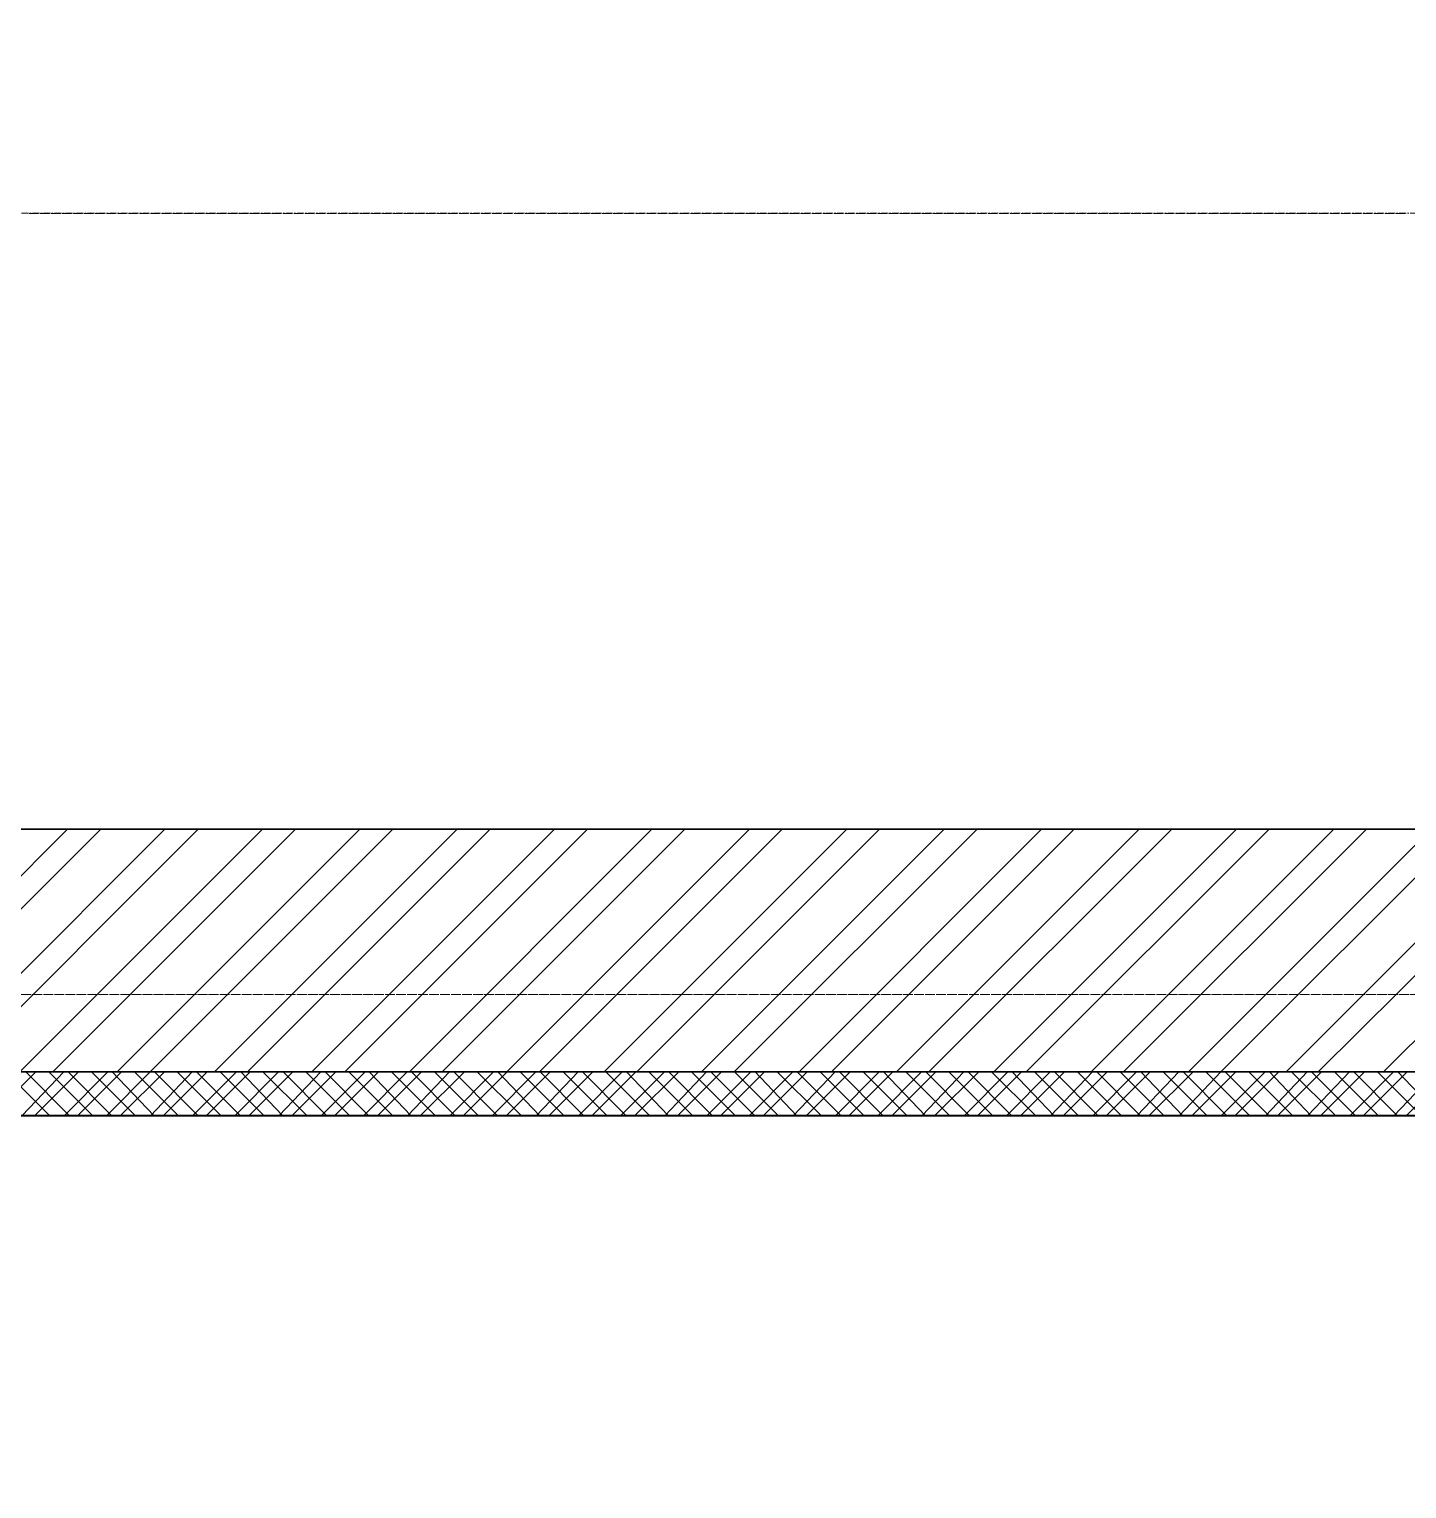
# Model space of a CAD drawing. Header units: millimetres. Extents: x -10178924 to 11692288, y -947381 to 58396.
# Drawn here: x 743843 to 747018, y -814179 to -810816 of the extents above; entities that cross this region are included whole.
import ezdxf

# ---------------------------------------------------------------- set-up
doc = ezdxf.new("R2010")
doc.units = ezdxf.units.MM
doc.linetypes.add('осевая', pattern=[50.8, 31.75, -6.35, 6.35, -6.35])
doc.layers.add('PDF _Отделка СТЕН', color=6, linetype='Continuous')
doc.layers.add('PDF _Стены.1', color=7, linetype='Continuous')
doc.layers.add('PDF _Размеры осевые', color=7, linetype='Continuous', true_color=0x5d6970)
doc.layers.add('PDF _штриховка', color=7, linetype='Continuous', true_color=0x95834a)
for name, color, linetype, lineweight in [('Отделка СТЕН', 6, 'Continuous', 13), ('Размеры осевые', 153, 'Continuous', 9), ('Стены.1', 7, 'Continuous', 25), ('ШТРИХОВКА', 252, 'Continuous', 15)]:
    doc.layers.add(name, color=color, linetype=linetype, lineweight=lineweight)

# ---------------------------------------------------------------- blocks, each defined once
blk = doc.blocks.new('A$C5282721b')
at = {"layer": 'Отделка СТЕН', "true_color": 0x000000, "transparency": 33554687}
h = blk.add_hatch(dxfattribs=at)
h.set_pattern_fill('ANSI37', color=18, scale=22, angle=-90)
h.set_pattern_definition([(315, (-17446.33, 108538.816), (49.39141, 49.39141), []), (45, (-17446.33, 108538.816), (-49.39141, 49.39141), [])])
h.paths.add_polyline_path([(26592.373, -32428.119), (25753.823, -32428.119), (17403.142, -32428.119), (17403.142, -38395.958), (26591.954, -38400.464), (26591.961, -38300.463), (17503.142, -38296.007), (17503.142, -32528.119), (25753.823, -32528.119), (26592.366, -32528.119)])
h.paths.add_polyline_path([(28638.33, -32428.119), (27792.557, -32428.119), (26592.373, -32428.119), (26592.366, -32528.119), (28638.33, -32528.119)])
h.paths.add_polyline_path([(36484.836, -38082.681), (36383.118, -38082.906), (36381.494, -38305.263), (26591.961, -38300.463), (26591.954, -38400.464), (36480.32, -38405.312)])
at = {"layer": 'ШТРИХОВКА', "ltscale": 100, "true_color": 0x000000, "transparency": 33554687}
h = blk.add_hatch(dxfattribs=at)
h.set_pattern_fill('ANSI31', color=18, scale=50)
h.set_pattern_definition([(45, (-79853.19, 25128.16), (-112.2532, 112.2532), [])])
edge = h.paths.add_edge_path()
edge.add_line((36498.921, -37009.188), (36898.882, -37014.787))
edge.add_line((36898.882, -37014.787), (36964.029, -32428.119))
edge.add_line((36964.029, -32428.119), (37032.722, -32428.119))
edge.add_line((37032.722, -32428.119), (37032.722, -30586.036))
edge.add_line((37032.722, -30586.036), (38904.657, -30586.036))
edge.add_line((38904.657, -30586.036), (38902.425, -30898.17))
edge.add_line((38902.425, -30898.17), (39152.455, -30898.17))
edge.add_line((39152.455, -30898.17), (39154.793, -30586.036))
edge.add_line((39154.793, -30586.036), (41035.118, -30586.036))
edge.add_line((41035.118, -30586.036), (41035.118, -30412.839))
edge.add_line((41035.118, -30412.839), (41035.118, -30026.036))
edge.add_line((41035.118, -30026.036), (36472.722, -30026.036))
edge.add_line((36472.722, -30026.036), (36472.722, -31868.119))
edge.add_line((36472.722, -31868.119), (30542.101, -31868.119))
edge.add_line((30542.101, -31868.119), (30542.101, -32424.051))
edge.add_line((30542.101, -32424.051), (36563.99, -32428.119))
edge.add_line((36563.99, -32428.119), (36498.921, -37066.477))
h.paths.add_polyline_path([(25192.811, -31868.119), (17563.142, -31868.119), (17563.142, -30066.63), (12841.199, -30066.63), (12841.199, -31868.119), (7024.898, -31868.119), (7024.898, -31969.641), (7024.898, -32428.119), (13001.199, -32428.119), (13001.199, -38443.071), (10379.676, -38473.857), (10379.676, -38873.885), (13001.199, -38843.098), (13401.199, -38838.401), (13401.199, -32428.119), (13401.199, -30626.63), (17003.142, -30626.63), (17003.142, -32428.119), (17003.142, -38795.762), (36871.442, -38820.294), (36872.104, -38529.718), (36884.044, -38081.988), (36484.836, -38082.681), (36480.32, -38405.312), (17403.142, -38395.958), (17403.142, -32428.119), (25753.823, -32428.119), (25753.823, -31968.119)])
at = {"layer": 'Размеры осевые', "color": 251, "linetype": 'осевая', "ltscale": 0.5, "transparency": 33554687}
for p, q in [((-9750, -30450), (44700, -30450)), ((-9750, -32250), (62308.109, -32250)), ((-9718.727, -32250), (61848.609, -32250)), ((-9718.727, -32250), (61848.609, -32250))]:
    blk.add_line(p, q, dxfattribs=at)
at = {"layer": 'Стены.1', "color": 18, "linetype": 'Continuous', "true_color": 0x000000, "transparency": 33554687, "flags": 128}
for points in [[(17563.142, -31868.119), (25192.811, -31868.119)], [(17403.142, -32428.119), (25753.823, -32428.119)], [(17503.142, -32528.119), (25753.823, -32528.119)]]:
    blk.add_lwpolyline(points, dxfattribs=at)

msp = doc.modelspace()

# ---------------------------------------------------------------- linework, layer by layer
at = {"layer": 'PDF _Отделка СТЕН', "lineweight": 13}
for points in [[(743825.9, -813319.6), (743923.3, -813218)], [(743834.4, -813218), (743936, -813319.6)], [(743923.3, -813319.6), (744024.9, -813218)], [(743931.8, -813218), (744033.4, -813319.6)], [(744020.7, -813319.6), (744122.3, -813218)], [(744033.4, -813218), (744130.7, -813319.6)], [(744122.3, -813319.6), (744219.6, -813218)], [(744130.7, -813218), (744232.3, -813319.6)], [(744219.6, -813319.6), (744321.2, -813218)], [(744228.1, -813218), (744329.7, -813319.6)], [(744317, -813319.6), (744418.6, -813218)], [(744329.7, -813218), (744427.1, -813319.6)], [(744418.6, -813319.6), (744516, -813218)], [(744427.1, -813218), (744528.7, -813319.6)], [(744516, -813319.6), (744617.6, -813218)], [(744524.4, -813218), (744626, -813319.6)], [(744613.3, -813319.6), (744714.9, -813218)], [(744626, -813218), (744723.4, -813319.6)], [(744714.9, -813319.6), (744812.3, -813218)], [(744723.4, -813218), (744825, -813319.6)], [(744812.3, -813319.6), (744913.9, -813218)], [(744820.8, -813218), (744922.4, -813319.6)], [(744909.7, -813319.6), (745011.3, -813218)], [(744922.4, -813218), (745019.7, -813319.6)], [(745011.3, -813319.6), (745108.6, -813218)], [(745019.7, -813218), (745121.3, -813319.6)], [(745108.6, -813319.6), (745210.2, -813218)], [(745117.1, -813218), (745218.7, -813319.6)], [(745206, -813319.6), (745307.6, -813218)], [(745218.7, -813218), (745316.1, -813319.6)], [(745307.6, -813319.6), (745405, -813218)], [(745316.1, -813218), (745417.7, -813319.6)], [(745405, -813319.6), (745506.6, -813218)], [(745413.4, -813218), (745515, -813319.6)], [(745502.3, -813319.6), (745603.9, -813218)], [(745515, -813218), (745612.4, -813319.6)], [(745603.9, -813319.6), (745701.3, -813218)], [(745612.4, -813218), (745714, -813319.6)], [(745701.3, -813319.6), (745802.9, -813218)], [(745709.8, -813218), (745811.4, -813319.6)], [(745798.7, -813319.6), (745900.3, -813218)], [(745811.4, -813218), (745908.7, -813319.6)], [(745900.3, -813319.6), (745997.6, -813218)], [(745908.8, -813218), (746010.3, -813319.6)], [(745997.7, -813319.6), (746099.2, -813218)], [(746006.1, -813218), (746107.7, -813319.6)], [(746095, -813319.6), (746196.6, -813218)], [(746107.7, -813218), (746205.1, -813319.6)], [(746196.6, -813319.6), (746294, -813218)], [(746205.1, -813218), (746306.7, -813319.6)], [(746294, -813319.6), (746395.6, -813218)], [(746302.5, -813218), (746404.1, -813319.6)], [(746395.6, -813319.6), (746492.9, -813218)], [(746404.1, -813218), (746501.4, -813319.6)], [(746493, -813319.6), (746590.3, -813218)], [(746501.4, -813218), (746603, -813319.6)], [(746590.3, -813319.6), (746691.9, -813218)], [(746598.8, -813218), (746700.4, -813319.6)], [(746691.9, -813319.6), (746789.3, -813218)], [(746700.4, -813218), (746797.8, -813319.6)], [(746789.3, -813319.6), (746886.7, -813218)], [(746797.8, -813218), (746899.4, -813319.6)], [(746886.7, -813319.6), (746988.3, -813218)], [(746895.1, -813218), (746996.7, -813319.6)], [(746988.3, -813319.6), (747085.6, -813218)], [(746996.7, -813218), (747094.1, -813319.6)]]:
    msp.add_lwpolyline(points, dxfattribs=at)
at = {"layer": 'PDF _Размеры осевые', "lineweight": 9}
for points in [[(743842.9, -811241), (743847.1, -811241), (743864, -811241)], [(743868.3, -811241), (743872.5, -811241), (743889.4, -811241)], [(743893.7, -811241), (743897.9, -811241), (743914.8, -811241)], [(743919.1, -811241), (743923.3, -811241), (743940.2, -811241)], [(743944.5, -811241), (743948.7, -811241), (743965.6, -811241)], [(743969.9, -811241), (743974.1, -811241), (743991, -811241)], [(743995.3, -811241), (743999.5, -811241), (744016.4, -811241)], [(744020.7, -811241), (744024.9, -811241), (744041.8, -811241)], [(744046.1, -811241), (744050.3, -811241), (744067.2, -811241)], [(744071.5, -811241), (744075.7, -811241), (744092.6, -811241)], [(744096.9, -811241), (744101.1, -811241), (744118, -811241)], [(744122.3, -811241), (744126.5, -811241), (744143.4, -811241)], [(744147.7, -811241), (744151.9, -811241), (744168.8, -811241)], [(744173.1, -811241), (744177.3, -811241), (744194.2, -811241)], [(744198.5, -811241), (744202.7, -811241), (744219.6, -811241)], [(744223.9, -811241), (744228.1, -811241), (744245, -811241)], [(744249.3, -811241), (744253.5, -811241), (744270.4, -811241)], [(744274.7, -811241), (744278.9, -811241), (744295.8, -811241)], [(744300.1, -811241), (744304.3, -811241), (744321.2, -811241)], [(744325.5, -811241), (744329.7, -811241), (744346.6, -811241)], [(744350.9, -811241), (744355.1, -811241), (744372, -811241)], [(744376.3, -811241), (744380.5, -811241), (744397.4, -811241)], [(744401.7, -811241), (744405.9, -811241), (744422.8, -811241)], [(744427.1, -811241), (744431.3, -811241), (744448.2, -811241)], [(744452.5, -811241), (744456.7, -811241), (744473.6, -811241)], [(744477.9, -811241), (744482.1, -811241), (744499, -811241)], [(744503.3, -811241), (744507.5, -811241), (744524.4, -811241)], [(744528.7, -811241), (744532.9, -811241), (744549.8, -811241)], [(744554.1, -811241), (744558.3, -811241), (744575.2, -811241)], [(744579.5, -811241), (744583.7, -811241), (744600.6, -811241)], [(744604.9, -811241), (744609.1, -811241), (744626, -811241)], [(744630.3, -811241), (744634.5, -811241), (744651.4, -811241)], [(744655.7, -811241), (744659.9, -811241), (744676.8, -811241)], [(744681.1, -811241), (744685.3, -811241), (744702.2, -811241)], [(744706.5, -811241), (744710.7, -811241), (744727.6, -811241)], [(744731.9, -811241), (744736.1, -811241), (744753, -811241)], [(744757.3, -811241), (744761.5, -811241), (744778.4, -811241)], [(744782.7, -811241), (744786.9, -811241), (744803.8, -811241)], [(744808.1, -811241), (744812.3, -811241), (744829.2, -811241)], [(744833.5, -811241), (744837.7, -811241), (744854.6, -811241)], [(744858.9, -811241), (744863.1, -811241), (744880, -811241)], [(744884.3, -811241), (744888.5, -811241), (744905.4, -811241)], [(744909.7, -811241), (744913.9, -811241), (744930.8, -811241)], [(744935.1, -811241), (744939.3, -811241), (744956.2, -811241)], [(744960.5, -811241), (744964.7, -811241), (744981.6, -811241)], [(744985.9, -811241), (744990.1, -811241), (745007, -811241)], [(745011.3, -811241), (745015.5, -811241), (745032.4, -811241)], [(745036.7, -811241), (745040.9, -811241), (745057.8, -811241)], [(745062.1, -811241), (745066.3, -811241), (745083.2, -811241)], [(745087.5, -811241), (745091.7, -811241), (745108.6, -811241)], [(745112.9, -811241), (745117.1, -811241), (745134, -811241)], [(745138.3, -811241), (745142.5, -811241), (745159.4, -811241)], [(745163.7, -811241), (745167.9, -811241), (745184.8, -811241)], [(745189.1, -811241), (745193.3, -811241), (745210.2, -811241)], [(745214.5, -811241), (745218.7, -811241), (745235.6, -811241)], [(745239.9, -811241), (745244.1, -811241), (745261, -811241)], [(745265.3, -811241), (745269.5, -811241), (745286.4, -811241)], [(745290.7, -811241), (745294.9, -811241), (745311.8, -811241)], [(745316.1, -811241), (745320.3, -811241), (745337.2, -811241)], [(745341.5, -811241), (745345.7, -811241), (745362.6, -811241)], [(745366.9, -811241), (745371.1, -811241), (745388, -811241)], [(745392.3, -811241), (745396.5, -811241), (745413.4, -811241)], [(745417.7, -811241), (745421.9, -811241), (745438.8, -811241)], [(745443.1, -811241), (745447.3, -811241), (745464.2, -811241)], [(745468.5, -811241), (745472.7, -811241), (745489.6, -811241)], [(745493.9, -811241), (745498.1, -811241), (745515, -811241)], [(745519.3, -811241), (745523.5, -811241), (745540.4, -811241)], [(745544.7, -811241), (745548.9, -811241), (745565.8, -811241)], [(745570.1, -811241), (745574.3, -811241), (745591.2, -811241)], [(745595.5, -811241), (745599.7, -811241), (745616.6, -811241)], [(745620.9, -811241), (745625.1, -811241), (745642, -811241)], [(745646.3, -811241), (745650.5, -811241), (745667.4, -811241)], [(745671.7, -811241), (745675.9, -811241), (745692.8, -811241)], [(745697.1, -811241), (745701.3, -811241), (745718.2, -811241)], [(745722.5, -811241), (745726.7, -811241), (745743.6, -811241)], [(745747.9, -811241), (745752.1, -811241), (745769.1, -811241)], [(745773.3, -811241), (745777.5, -811241), (745794.4, -811241)], [(745798.7, -811241), (745802.9, -811241), (745819.8, -811241)], [(745824.1, -811241), (745828.3, -811241), (745845.2, -811241)], [(745849.5, -811241), (745853.7, -811241), (745870.6, -811241)], [(745874.9, -811241), (745879.1, -811241), (745896.1, -811241)], [(745900.3, -811241), (745904.5, -811241), (745921.4, -811241)], [(745925.7, -811241), (745929.9, -811241), (745946.8, -811241)], [(745951.1, -811241), (745955.3, -811241), (745972.2, -811241)], [(745976.5, -811241), (745980.7, -811241), (745997.7, -811241)], [(746001.9, -811241), (746006.1, -811241), (746023.1, -811241)], [(746027.3, -811241), (746031.5, -811241), (746048.4, -811241)], [(746052.7, -811241), (746056.9, -811241), (746073.8, -811241)], [(746078.1, -811241), (746082.3, -811241), (746099.2, -811241)], [(746103.5, -811241), (746107.7, -811241), (746124.7, -811241)], [(746128.9, -811241), (746133.1, -811241), (746150.1, -811241)], [(746154.3, -811241), (746158.5, -811241), (746175.4, -811241)], [(746179.7, -811241), (746183.9, -811241), (746200.9, -811241)], [(746205.1, -811241), (746209.3, -811241), (746226.3, -811241)], [(746230.5, -811241), (746234.7, -811241), (746251.7, -811241)], [(746255.9, -811241), (746260.1, -811241), (746277.1, -811241)], [(746281.3, -811241), (746285.5, -811241), (746302.5, -811241)], [(746306.7, -811241), (746310.9, -811241), (746327.9, -811241)], [(746332.1, -811241), (746336.3, -811241), (746353.3, -811241)], [(746357.5, -811241), (746361.7, -811241), (746378.7, -811241)], [(746382.9, -811241), (746387.1, -811241), (746404.1, -811241)], [(746408.3, -811241), (746412.5, -811241), (746429.5, -811241)], [(746433.7, -811241), (746437.9, -811241), (746454.9, -811241)], [(746459.1, -811241), (746463.3, -811241), (746480.3, -811241)], [(746484.5, -811241), (746488.7, -811241), (746505.7, -811241)], [(746509.9, -811241), (746514.1, -811241), (746531.1, -811241)], [(746535.3, -811241), (746539.5, -811241), (746556.5, -811241)], [(746560.7, -811241), (746564.9, -811241), (746581.9, -811241)], [(746586.1, -811241), (746590.3, -811241), (746607.3, -811241)], [(746611.5, -811241), (746615.7, -811241), (746632.7, -811241)], [(746636.9, -811241), (746641.1, -811241), (746658.1, -811241)], [(746662.3, -811241), (746666.5, -811241), (746683.5, -811241)], [(746687.7, -811241), (746691.9, -811241), (746708.9, -811241)], [(746713.1, -811241), (746717.3, -811241), (746734.3, -811241)], [(746738.5, -811241), (746742.7, -811241), (746759.7, -811241)], [(746763.9, -811241), (746768.1, -811241), (746785.1, -811241)], [(746789.3, -811241), (746793.5, -811241), (746810.5, -811241)], [(746814.7, -811241), (746818.9, -811241), (746835.9, -811241)], [(746840.1, -811241), (746844.3, -811241), (746861.3, -811241)], [(746865.5, -811241), (746869.7, -811241), (746886.7, -811241)], [(746890.9, -811241), (746895.1, -811241), (746912.1, -811241)], [(746916.3, -811241), (746920.5, -811241), (746937.5, -811241)], [(746941.7, -811241), (746945.9, -811241), (746962.9, -811241)], [(746967.1, -811241), (746971.3, -811241), (746988.3, -811241)], [(746992.5, -811241), (746996.7, -811241), (747013.7, -811241)], [(743847.1, -813040.2), (743847.1, -813040.2)], [(743851.3, -813040.2), (743868.3, -813040.2)], [(743872.5, -813040.2), (743872.5, -813040.2)], [(743876.7, -813040.2), (743893.7, -813040.2)], [(743897.9, -813040.2), (743897.9, -813040.2)], [(743902.1, -813040.2), (743919.1, -813040.2)], [(743923.3, -813040.2), (743923.3, -813040.2)], [(743927.5, -813040.2), (743944.5, -813040.2)], [(743948.7, -813040.2), (743948.7, -813040.2)], [(743952.9, -813040.2), (743969.9, -813040.2)], [(743974.1, -813040.2), (743974.1, -813040.2)], [(743978.3, -813040.2), (743995.3, -813040.2)], [(743999.5, -813040.2), (743999.5, -813040.2)], [(744003.7, -813040.2), (744020.7, -813040.2)], [(744024.9, -813040.2), (744024.9, -813040.2)], [(744029.1, -813040.2), (744046.1, -813040.2)], [(744050.3, -813040.2), (744050.3, -813040.2)], [(744054.5, -813040.2), (744071.5, -813040.2)], [(744075.7, -813040.2), (744075.7, -813040.2)], [(744079.9, -813040.2), (744096.9, -813040.2)], [(744101.1, -813040.2), (744101.1, -813040.2)], [(744105.3, -813040.2), (744122.3, -813040.2)], [(744126.5, -813040.2), (744126.5, -813040.2)], [(744130.7, -813040.2), (744147.7, -813040.2)], [(744151.9, -813040.2), (744151.9, -813040.2)], [(744156.1, -813040.2), (744173.1, -813040.2)], [(744177.3, -813040.2), (744177.3, -813040.2)], [(744181.5, -813040.2), (744198.5, -813040.2)], [(744202.7, -813040.2), (744202.7, -813040.2)], [(744206.9, -813040.2), (744223.9, -813040.2)], [(744228.1, -813040.2), (744228.1, -813040.2)], [(744232.3, -813040.2), (744249.3, -813040.2)], [(744253.5, -813040.2), (744253.5, -813040.2)], [(744257.7, -813040.2), (744274.7, -813040.2)], [(744278.9, -813040.2), (744278.9, -813040.2)], [(744283.1, -813040.2), (744300.1, -813040.2)], [(744304.3, -813040.2), (744304.3, -813040.2)], [(744308.5, -813040.2), (744325.5, -813040.2)], [(744329.7, -813040.2), (744329.7, -813040.2)], [(744333.9, -813040.2), (744350.9, -813040.2)], [(744355.1, -813040.2), (744355.1, -813040.2)], [(744359.3, -813040.2), (744376.3, -813040.2)], [(744380.5, -813040.2), (744380.5, -813040.2)], [(744384.7, -813040.2), (744401.7, -813040.2)], [(744405.9, -813040.2), (744405.9, -813040.2)], [(744410.1, -813040.2), (744427.1, -813040.2)], [(744431.3, -813040.2), (744431.3, -813040.2)], [(744435.5, -813040.2), (744452.5, -813040.2)], [(744456.7, -813040.2), (744456.7, -813040.2)], [(744460.9, -813040.2), (744477.9, -813040.2)], [(744482.1, -813040.2), (744482.1, -813040.2)], [(744486.3, -813040.2), (744503.3, -813040.2)], [(744507.5, -813040.2), (744507.5, -813040.2)], [(744511.7, -813040.2), (744528.7, -813040.2)], [(744532.9, -813040.2), (744532.9, -813040.2)], [(744537.1, -813040.2), (744554.1, -813040.2)], [(744558.3, -813040.2), (744558.3, -813040.2)], [(744562.5, -813040.2), (744579.5, -813040.2)], [(744583.7, -813040.2), (744583.7, -813040.2)], [(744587.9, -813040.2), (744604.9, -813040.2)], [(744609.1, -813040.2), (744609.1, -813040.2)], [(744613.3, -813040.2), (744630.3, -813040.2)], [(744634.5, -813040.2), (744634.5, -813040.2)], [(744638.7, -813040.2), (744655.7, -813040.2)], [(744659.9, -813040.2), (744659.9, -813040.2)], [(744664.1, -813040.2), (744681.1, -813040.2)], [(744685.3, -813040.2), (744685.3, -813040.2)], [(744689.5, -813040.2), (744706.5, -813040.2)], [(744710.7, -813040.2), (744710.7, -813040.2)], [(744714.9, -813040.2), (744731.9, -813040.2)], [(744736.1, -813040.2), (744736.1, -813040.2)], [(744740.3, -813040.2), (744757.3, -813040.2)], [(744761.5, -813040.2), (744761.5, -813040.2)], [(744765.7, -813040.2), (744782.7, -813040.2)], [(744786.9, -813040.2), (744786.9, -813040.2)], [(744791.1, -813040.2), (744808.1, -813040.2)], [(744812.3, -813040.2), (744812.3, -813040.2)], [(744816.5, -813040.2), (744833.5, -813040.2)], [(744837.7, -813040.2), (744837.7, -813040.2)], [(744841.9, -813040.2), (744858.9, -813040.2)], [(744863.1, -813040.2), (744863.1, -813040.2)], [(744867.3, -813040.2), (744884.3, -813040.2)], [(744888.5, -813040.2), (744888.5, -813040.2)], [(744892.7, -813040.2), (744909.7, -813040.2)], [(744913.9, -813040.2), (744913.9, -813040.2)], [(744918.1, -813040.2), (744935.1, -813040.2)], [(744939.3, -813040.2), (744939.3, -813040.2)], [(744943.5, -813040.2), (744960.5, -813040.2)], [(744964.7, -813040.2), (744964.7, -813040.2)], [(744968.9, -813040.2), (744985.9, -813040.2)], [(744990.1, -813040.2), (744990.1, -813040.2)], [(744994.3, -813040.2), (745011.3, -813040.2)], [(745015.5, -813040.2), (745015.5, -813040.2)], [(745019.7, -813040.2), (745036.7, -813040.2)], [(745040.9, -813040.2), (745040.9, -813040.2)], [(745045.1, -813040.2), (745062.1, -813040.2)], [(745066.3, -813040.2), (745066.3, -813040.2)], [(745070.5, -813040.2), (745087.5, -813040.2)], [(745091.7, -813040.2), (745091.7, -813040.2)], [(745095.9, -813040.2), (745112.9, -813040.2)], [(745117.1, -813040.2), (745117.1, -813040.2)], [(745121.3, -813040.2), (745138.3, -813040.2)], [(745142.5, -813040.2), (745142.5, -813040.2)], [(745146.7, -813040.2), (745163.7, -813040.2)], [(745167.9, -813040.2), (745167.9, -813040.2)], [(745172.1, -813040.2), (745189.1, -813040.2)], [(745193.3, -813040.2), (745193.3, -813040.2)], [(745197.5, -813040.2), (745214.5, -813040.2)], [(745218.7, -813040.2), (745218.7, -813040.2)], [(745222.9, -813040.2), (745239.9, -813040.2)], [(745244.1, -813040.2), (745244.1, -813040.2)], [(745248.3, -813040.2), (745265.3, -813040.2)], [(745269.5, -813040.2), (745269.5, -813040.2)], [(745273.7, -813040.2), (745290.7, -813040.2)], [(745294.9, -813040.2), (745294.9, -813040.2)], [(745299.1, -813040.2), (745316.1, -813040.2)], [(745320.3, -813040.2), (745320.3, -813040.2)], [(745324.5, -813040.2), (745341.5, -813040.2)], [(745345.7, -813040.2), (745345.7, -813040.2)], [(745349.9, -813040.2), (745366.9, -813040.2)], [(745371.1, -813040.2), (745371.1, -813040.2)], [(745375.3, -813040.2), (745392.3, -813040.2)], [(745396.5, -813040.2), (745396.5, -813040.2)], [(745400.7, -813040.2), (745417.7, -813040.2)], [(745421.9, -813040.2), (745421.9, -813040.2)], [(745426.1, -813040.2), (745443.1, -813040.2)], [(745447.3, -813040.2), (745447.3, -813040.2)], [(745451.5, -813040.2), (745468.5, -813040.2)], [(745472.7, -813040.2), (745472.7, -813040.2)], [(745476.9, -813040.2), (745493.9, -813040.2)], [(745498.1, -813040.2), (745498.1, -813040.2)], [(745502.3, -813040.2), (745519.3, -813040.2)], [(745523.5, -813040.2), (745523.5, -813040.2)], [(745527.7, -813040.2), (745544.7, -813040.2)], [(745548.9, -813040.2), (745548.9, -813040.2)], [(745553.1, -813040.2), (745570.1, -813040.2)], [(745574.3, -813040.2), (745574.3, -813040.2)], [(745578.5, -813040.2), (745595.5, -813040.2)], [(745599.7, -813040.2), (745599.7, -813040.2)], [(745603.9, -813040.2), (745620.9, -813040.2)], [(745625.1, -813040.2), (745625.1, -813040.2)], [(745629.3, -813040.2), (745646.3, -813040.2)], [(745650.5, -813040.2), (745650.5, -813040.2)], [(745654.7, -813040.2), (745671.7, -813040.2)], [(745675.9, -813040.2), (745675.9, -813040.2)], [(745680.1, -813040.2), (745697.1, -813040.2)], [(745701.3, -813040.2), (745701.3, -813040.2)], [(745705.5, -813040.2), (745722.5, -813040.2)], [(745726.7, -813040.2), (745726.7, -813040.2)], [(745730.9, -813040.2), (745747.9, -813040.2)], [(745752.1, -813040.2), (745752.1, -813040.2)], [(745756.4, -813040.2), (745773.3, -813040.2)], [(745777.5, -813040.2), (745777.5, -813040.2)], [(745781.8, -813040.2), (745798.7, -813040.2)], [(745802.9, -813040.2), (745802.9, -813040.2)], [(745807.1, -813040.2), (745824.1, -813040.2)], [(745828.3, -813040.2), (745828.3, -813040.2)], [(745832.5, -813040.2), (745849.5, -813040.2)], [(745853.7, -813040.2), (745853.7, -813040.2)], [(745857.9, -813040.2), (745874.9, -813040.2)], [(745879.1, -813040.2), (745879.1, -813040.2)], [(745883.4, -813040.2), (745900.3, -813040.2)], [(745904.5, -813040.2), (745904.5, -813040.2)], [(745908.8, -813040.2), (745925.7, -813040.2)], [(745929.9, -813040.2), (745929.9, -813040.2)], [(745934.1, -813040.2), (745951.1, -813040.2)], [(745955.3, -813040.2), (745955.3, -813040.2)], [(745959.6, -813040.2), (745976.5, -813040.2)], [(745980.7, -813040.2), (745980.7, -813040.2)], [(745985, -813040.2), (746001.9, -813040.2)], [(746006.1, -813040.2), (746006.1, -813040.2)], [(746010.4, -813040.2), (746027.3, -813040.2)], [(746031.5, -813040.2), (746031.5, -813040.2)], [(746035.8, -813040.2), (746052.7, -813040.2)], [(746056.9, -813040.2), (746056.9, -813040.2)], [(746061.1, -813040.2), (746078.1, -813040.2)], [(746082.3, -813040.2), (746082.3, -813040.2)], [(746086.6, -813040.2), (746103.5, -813040.2)], [(746107.7, -813040.2), (746107.7, -813040.2)], [(746112, -813040.2), (746128.9, -813040.2)], [(746133.1, -813040.2), (746133.1, -813040.2)], [(746137.4, -813040.2), (746154.3, -813040.2)], [(746158.5, -813040.2), (746158.5, -813040.2)], [(746162.8, -813040.2), (746179.7, -813040.2)], [(746183.9, -813040.2), (746183.9, -813040.2)], [(746188.2, -813040.2), (746205.1, -813040.2)], [(746209.3, -813040.2), (746209.3, -813040.2)], [(746213.6, -813040.2), (746230.5, -813040.2)], [(746234.7, -813040.2), (746234.7, -813040.2)], [(746239, -813040.2), (746255.9, -813040.2)], [(746260.1, -813040.2), (746260.1, -813040.2)], [(746264.4, -813040.2), (746281.3, -813040.2)], [(746285.5, -813040.2), (746285.5, -813040.2)], [(746289.8, -813040.2), (746306.7, -813040.2)], [(746310.9, -813040.2), (746310.9, -813040.2)], [(746315.2, -813040.2), (746332.1, -813040.2)], [(746336.3, -813040.2), (746336.3, -813040.2)], [(746340.6, -813040.2), (746357.5, -813040.2)], [(746361.7, -813040.2), (746361.7, -813040.2)], [(746366, -813040.2), (746382.9, -813040.2)], [(746387.1, -813040.2), (746387.1, -813040.2)], [(746391.4, -813040.2), (746408.3, -813040.2)], [(746412.5, -813040.2), (746412.5, -813040.2)], [(746416.8, -813040.2), (746433.7, -813040.2)], [(746437.9, -813040.2), (746437.9, -813040.2)], [(746442.2, -813040.2), (746459.1, -813040.2)], [(746463.3, -813040.2), (746463.3, -813040.2)], [(746467.6, -813040.2), (746484.5, -813040.2)], [(746488.7, -813040.2), (746488.7, -813040.2)], [(746493, -813040.2), (746509.9, -813040.2)], [(746514.1, -813040.2), (746514.1, -813040.2)], [(746518.4, -813040.2), (746535.3, -813040.2)], [(746539.5, -813040.2), (746539.5, -813040.2)], [(746543.8, -813040.2), (746560.7, -813040.2)], [(746564.9, -813040.2), (746564.9, -813040.2)], [(746569.2, -813040.2), (746586.1, -813040.2)], [(746590.3, -813040.2), (746590.3, -813040.2)], [(746594.6, -813040.2), (746611.5, -813040.2)], [(746615.7, -813040.2), (746615.7, -813040.2)], [(746620, -813040.2), (746636.9, -813040.2)], [(746641.1, -813040.2), (746641.1, -813040.2)], [(746645.4, -813040.2), (746662.3, -813040.2)], [(746666.5, -813040.2), (746666.5, -813040.2)], [(746670.8, -813040.2), (746687.7, -813040.2)], [(746691.9, -813040.2), (746691.9, -813040.2)], [(746696.2, -813040.2), (746713.1, -813040.2)], [(746717.3, -813040.2), (746717.3, -813040.2)], [(746721.6, -813040.2), (746738.5, -813040.2)], [(746742.7, -813040.2), (746742.7, -813040.2)], [(746747, -813040.2), (746763.9, -813040.2)], [(746768.1, -813040.2), (746768.1, -813040.2)], [(746772.4, -813040.2), (746789.3, -813040.2)], [(746793.5, -813040.2), (746793.5, -813040.2)], [(746797.8, -813040.2), (746814.7, -813040.2)], [(746818.9, -813040.2), (746818.9, -813040.2)], [(746823.2, -813040.2), (746840.1, -813040.2)], [(746844.3, -813040.2), (746844.3, -813040.2)], [(746848.6, -813040.2), (746865.5, -813040.2)], [(746869.7, -813040.2), (746869.7, -813040.2)], [(746874, -813040.2), (746890.9, -813040.2)], [(746895.1, -813040.2), (746895.1, -813040.2)], [(746899.4, -813040.2), (746916.3, -813040.2)], [(746920.5, -813040.2), (746920.5, -813040.2)], [(746924.8, -813040.2), (746941.7, -813040.2)], [(746945.9, -813040.2), (746945.9, -813040.2)], [(746950.2, -813040.2), (746967.1, -813040.2)], [(746971.3, -813040.2), (746971.3, -813040.2)], [(746975.6, -813040.2), (746992.5, -813040.2)], [(746996.7, -813040.2), (746996.7, -813040.2)], [(747001, -813040.2), (747017.9, -813040.2)]]:
    msp.add_lwpolyline(points, dxfattribs=at)
at = {"layer": 'PDF _Стены.1', "lineweight": 25}
for points in [[(739918.5, -812659.2), (747546.8, -812659.2)], [(739757.7, -813218), (748109.8, -813218)], [(739859.3, -813319.6), (748109.8, -813319.6)]]:
    msp.add_lwpolyline(points, dxfattribs=at)
at = {"layer": 'PDF _штриховка', "color": 251, "lineweight": 5, "true_color": 0x636466}
for points in [[(743449.2, -813218), (744007.9, -812659.2)], [(743673.5, -813218), (744232.3, -812659.2)], [(743897.9, -813218), (744456.7, -812659.2)], [(744122.3, -813218), (744681.1, -812659.2)], [(744346.6, -813218), (744905.4, -812659.2)], [(744571, -813218), (745129.8, -812659.2)], [(744795.4, -813218), (745354.2, -812659.2)], [(745019.7, -813218), (745578.5, -812659.2)], [(745244.1, -813218), (745802.9, -812659.2)], [(745468.5, -813218), (746027.3, -812659.2)], [(745692.8, -813218), (746251.6, -812659.2)], [(745917.2, -813218), (746476, -812659.2)], [(746141.6, -813218), (746700.4, -812659.2)], [(746366, -813218), (746924.7, -812659.2)], [(746590.3, -813218), (747149.1, -812659.2)], [(746814.7, -813218), (747377.7, -812659.2)]]:
    msp.add_lwpolyline(points, dxfattribs=at)

# ---------------------------------------------------------------- block references
msp.add_blockref('A$C5282721b', (722358.6, -780790.4))

doc.saveas('drawing.dxf')
